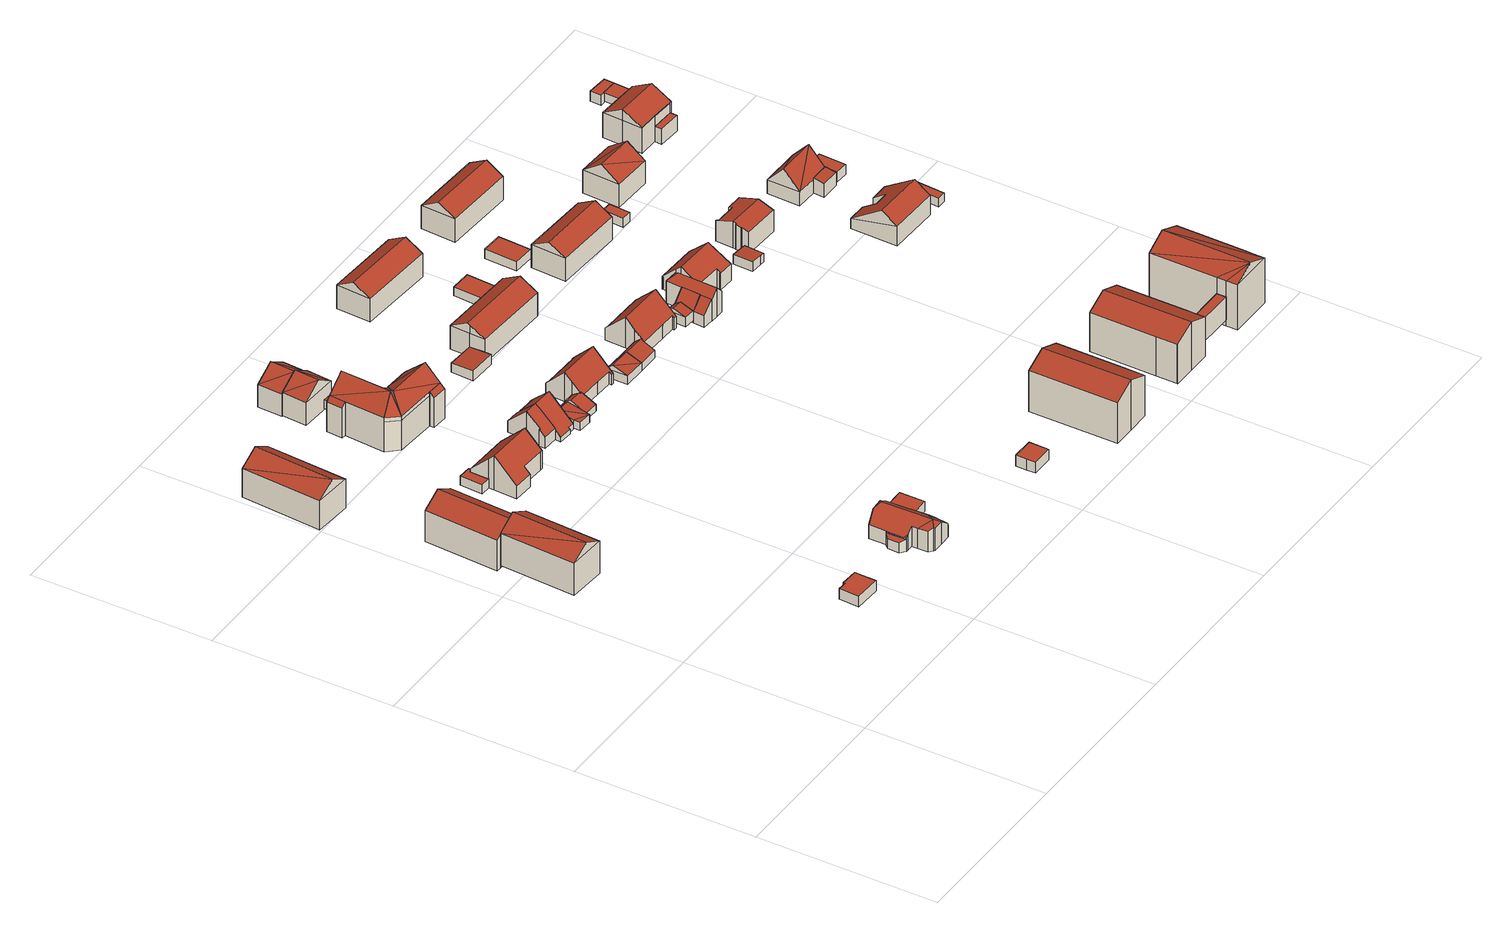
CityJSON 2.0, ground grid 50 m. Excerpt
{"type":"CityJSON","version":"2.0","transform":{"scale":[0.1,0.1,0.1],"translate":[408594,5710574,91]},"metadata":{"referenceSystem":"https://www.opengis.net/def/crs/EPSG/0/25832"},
"CityObjects":{
"building1":{"type":"Building","attributes":{"Gemeindeschluessel":"05978036","Geometrietyp2DReferenz":"3000","function":"31001_1000","roofType":"5000","measuredHeight":12.67},"geometry":[{"type":"MultiSurface","lod":"2","boundaries":[[[0,1,2,3]],[[1,4,5,2]],[[4,6,7,5]],[[6,0,3,7]],[[4,1,8,9]],[[0,9,8]],[[9,0,6]],[[1,0,8]],[[6,4,9]],[[3,2,5,7]]],"semantics":{"surfaces":[{"type":"WallSurface"},{"type":"RoofSurface"},{"type":"GroundSurface"}],"values":[0,0,0,0,1,1,1,0,0,2]}}]},
"building2":{"type":"Building","attributes":{"Gemeindeschluessel":"05978036","Geometrietyp2DReferenz":"3000","function":"31001_1310","roofType":"1000","measuredHeight":2.99},"geometry":[{"type":"MultiSurface","lod":"2","boundaries":[[[10,11,12,13]],[[11,14,15,12]],[[14,16,17,15]],[[16,18,19,17]],[[18,20,21,19]],[[20,10,13,21]],[[20,18,16,14,11,10]],[[13,12,15,17,19,21]]],"semantics":{"surfaces":[{"type":"WallSurface"},{"type":"RoofSurface"},{"type":"GroundSurface"}],"values":[0,0,0,0,0,0,1,2]}}]},
"building3":{"type":"Building","attributes":{"Gemeindeschluessel":"05978036","Geometrietyp2DReferenz":"3000","function":"31001_1000","roofType":"3100","measuredHeight":12.22},"geometry":[{"type":"MultiSurface","lod":"2","boundaries":[[[22,23,24,25]],[[23,26,27,24]],[[26,28,29,27]],[[28,30,31,29]],[[30,32,33,31]],[[32,34,35,33]],[[34,22,25,35]],[[30,28,26,23,22]],[[22,34,32,30]],[[25,24,27,29,31,33,35]]],"semantics":{"surfaces":[{"type":"WallSurface"},{"type":"RoofSurface"},{"type":"GroundSurface"}],"values":[0,0,0,0,0,0,0,1,1,2]}}]},
"building4":{"type":"Building","attributes":{"Gemeindeschluessel":"05978036","Geometrietyp2DReferenz":"3000","function":"31001_1000","roofType":"5000","measuredHeight":11.67},"geometry":[{"type":"MultiSurface","lod":"2","boundaries":[[[36,37,38,39]],[[37,40,41,38]],[[40,42,43,41]],[[42,44,45,43]],[[44,36,39,45]],[[44,46,47,36]],[[46,48,40,47]],[[47,40,37]],[[42,48,46,44]],[[40,48,42]],[[36,47,37]],[[39,38,41,43,45]]],"semantics":{"surfaces":[{"type":"WallSurface"},{"type":"RoofSurface"},{"type":"GroundSurface"}],"values":[0,0,0,0,0,1,1,1,0,0,0,2]}}]},
"building5":{"type":"Building","attributes":{"Gemeindeschluessel":"05978036","Geometrietyp2DReferenz":"3000","function":"31001_1000"},"children":["building5-1","building5-2","building5-3","building5-4"]},
"building5-1":{"type":"BuildingPart","attributes":{"roofType":"3300","measuredHeight":7.91},"parents":["building5"],"geometry":[{"type":"MultiSurface","lod":"2","boundaries":[[[49,50,51,52]],[[50,53,54,51]],[[53,55,56,57,54]],[[58,59,60,61,62]],[[59,63,64,60]],[[63,65,66,64]],[[65,67,68,66]],[[67,69,70,68]],[[69,71,72,70]],[[71,73,74,72]],[[73,75,76,74]],[[75,77,78,79,76]],[[80,81,82]],[[80,83,84,81]],[[83,85,86,84]],[[85,87,88,86]],[[87,89,90,88]],[[89,91,92,90]],[[91,93,94,92]],[[93,49,52,94]],[[89,87,85,95]],[[65,63,59,96]],[[73,71,69,96,95,85,83,80,97]],[[69,67,65,96]],[[97,77,75,73]],[[59,58,55,53,96]],[[53,50,49,93,91,89,95,96]],[[52,51,54,57,61,60,64,66,68,70,72,74,76,79,98,81,84,86,88,90,92,94]],[[58,62,56,55]],[[62,61,57,56]],[[97,99,78,77]],[[99,98,79,78]],[[82,99,97,80]],[[81,98,99,82]]],"semantics":{"surfaces":[{"type":"WallSurface"},{"type":"RoofSurface"},{"type":"GroundSurface"},{"type":"ClosureSurface"}],"values":[0,0,0,0,0,0,0,0,0,0,0,0,0,0,0,0,0,0,0,0,1,1,1,1,1,1,1,2,0,3,0,3,0,3]}}]},
"building5-2":{"type":"BuildingPart","attributes":{"roofType":"2100","measuredHeight":3.58},"parents":["building5"],"geometry":[{"type":"MultiSurface","lod":"2","boundaries":[[[78,100,101,79]],[[100,102,103,101]],[[102,82,81,103]],[[82,102,100,78,99]],[[79,101,103,81,98]],[[78,79,98,99]],[[99,98,81,82]]],"semantics":{"surfaces":[{"type":"WallSurface"},{"type":"RoofSurface"},{"type":"GroundSurface"},{"type":"ClosureSurface"}],"values":[0,0,0,1,2,3,3]}}]},
"building5-3":{"type":"BuildingPart","attributes":{"roofType":"1000","measuredHeight":3.58},"parents":["building5"],"geometry":[{"type":"MultiSurface","lod":"2","boundaries":[[[56,104,105,57]],[[106,62,61,107]],[[62,106,104,56]],[[57,105,107,61]],[[104,106,107,105]],[[57,61,62,56]]],"semantics":{"surfaces":[{"type":"WallSurface"},{"type":"RoofSurface"},{"type":"GroundSurface"},{"type":"ClosureSurface"}],"values":[0,0,1,2,3,3]}}]},
"building5-4":{"type":"BuildingPart","attributes":{"roofType":"2100","measuredHeight":3.58},"parents":["building5"],"geometry":[{"type":"MultiSurface","lod":"2","boundaries":[[[104,108,109,105]],[[108,110,111,109]],[[110,106,107,111]],[[106,110,108,104]],[[105,109,111,107]],[[106,104,105,107]]],"semantics":{"surfaces":[{"type":"WallSurface"},{"type":"RoofSurface"},{"type":"GroundSurface"},{"type":"ClosureSurface"}],"values":[0,0,0,1,2,3]}}]},
"building6":{"type":"Building","attributes":{"Gemeindeschluessel":"05978036","Geometrietyp2DReferenz":"3000","function":"31001_2460","roofType":"1000","measuredHeight":2.63},"geometry":[{"type":"MultiSurface","lod":"2","boundaries":[[[112,113,114,115]],[[113,116,117,114]],[[116,118,119,117]],[[118,120,121,119]],[[120,122,123,121]],[[122,112,115,123]],[[122,120,118,116,113,112]],[[115,114,117,119,121,123]]],"semantics":{"surfaces":[{"type":"WallSurface"},{"type":"RoofSurface"},{"type":"GroundSurface"}],"values":[0,0,0,0,0,0,1,2]}}]},
"building7":{"type":"Building","attributes":{"Gemeindeschluessel":"05978036","Geometrietyp2DReferenz":"3000","function":"31001_1000","roofType":"3100","measuredHeight":10.04},"geometry":[{"type":"MultiSurface","lod":"2","boundaries":[[[124,125,126,127]],[[125,128,129,126]],[[128,130,131,129]],[[130,132,133,131]],[[132,134,135,133]],[[134,136,137,135]],[[136,138,139,137]],[[138,140,141,139]],[[140,142,143,141]],[[142,144,145,143]],[[144,124,127,145]],[[140,138,136,134,132,130]],[[130,128,125,124,144,142,140]],[[127,126,129,131,133,135,137,139,141,143,145]]],"semantics":{"surfaces":[{"type":"WallSurface"},{"type":"RoofSurface"},{"type":"GroundSurface"}],"values":[0,0,0,0,0,0,0,0,0,0,0,1,1,2]}}]},
"building8":{"type":"Building","attributes":{"Gemeindeschluessel":"05978036","Geometrietyp2DReferenz":"3000","function":"31001_2460","roofType":"9999","measuredHeight":3},"geometry":[{"type":"MultiSurface","lod":"2","boundaries":[[[146,147,148,149,150,151]],[[151,150,152,153]],[[150,149,154,152]],[[149,148,155,154]],[[148,147,156,155]],[[147,146,157,156]],[[146,151,153,157]],[[153,152,154,155,156,157]]],"semantics":{"surfaces":[{"type":"RoofSurface"},{"type":"WallSurface"},{"type":"GroundSurface"}],"values":[0,1,1,1,1,1,1,2]}}]},
"building9":{"type":"Building","attributes":{"Gemeindeschluessel":"05978036","Geometrietyp2DReferenz":"3000","function":"31001_1000"},"children":["building9-1","building9-2","building9-3","building9-4","building9-5"]},
"building9-1":{"type":"BuildingPart","attributes":{"roofType":"2100","measuredHeight":10.02},"parents":["building9"],"geometry":[{"type":"MultiSurface","lod":"2","boundaries":[[[158,159,160,161]],[[159,162,163,164,160]],[[165,158,161,166,167]],[[165,162,159,158]],[[161,160,164,166]],[[167,166,164,163]],[[167,163,162,165]]],"semantics":{"surfaces":[{"type":"WallSurface"},{"type":"RoofSurface"},{"type":"GroundSurface"},{"type":"ClosureSurface"}],"values":[0,0,0,1,2,3,3]}}]},
"building9-2":{"type":"BuildingPart","attributes":{"roofType":"2100","measuredHeight":10.02},"parents":["building9"],"geometry":[{"type":"MultiSurface","lod":"2","boundaries":[[[168,169,170,171]],[[169,172,173,170]],[[172,174,175,173]],[[174,172,169,168]],[[171,170,173,175]],[[174,168,171,175]]],"semantics":{"surfaces":[{"type":"WallSurface"},{"type":"RoofSurface"},{"type":"GroundSurface"},{"type":"ClosureSurface"}],"values":[0,0,0,1,2,3]}}]},
"building9-3":{"type":"BuildingPart","attributes":{"roofType":"5000","measuredHeight":14.2},"parents":["building9"],"geometry":[{"type":"MultiSurface","lod":"2","boundaries":[[[163,176,177,164]],[[178,179,180,181]],[[179,167,166,180]],[[182,183,184,185,178]],[[183,165,186]],[[165,183,182,162]],[[178,186,179]],[[178,187,184,183,186]],[[184,187,185]],[[185,187,178]],[[163,162,182,176]],[[179,186,165,167]],[[164,177,181,180,166]],[[176,178,181,177]],[[164,166,167,163]],[[167,165,162,163]],[[176,182,178]]],"semantics":{"surfaces":[{"type":"WallSurface"},{"type":"RoofSurface"},{"type":"GroundSurface"},{"type":"ClosureSurface"}],"values":[0,0,0,1,1,1,1,1,0,0,0,0,2,3,3,3,3]}}]},
"building9-4":{"type":"BuildingPart","attributes":{"roofType":"3200","measuredHeight":14.2},"parents":["building9"],"geometry":[{"type":"MultiSurface","lod":"2","boundaries":[[[188,189,190,191]],[[189,192,193,190]],[[192,178,181,193]],[[176,194,195,177]],[[196,197,198,199,188]],[[178,185,184,183,182]],[[197,182,183]],[[182,197,196]],[[184,200,183]],[[200,198,197,183]],[[176,182,196,194]],[[192,185,178]],[[189,199,198,200,184,185,192]],[[188,199,189]],[[195,191,190,193,181,177]],[[191,195,194,188]],[[178,176,177,181]],[[178,182,176]],[[194,196,188]]],"semantics":{"surfaces":[{"type":"WallSurface"},{"type":"RoofSurface"},{"type":"GroundSurface"},{"type":"ClosureSurface"}],"values":[0,0,0,0,1,1,1,1,1,1,0,0,0,0,2,3,3,3,3]}}]},
"building9-5":{"type":"BuildingPart","attributes":{"roofType":"5000","measuredHeight":14.2},"parents":["building9"],"geometry":[{"type":"MultiSurface","lod":"2","boundaries":[[[196,168,171,195,194]],[[174,201,202,175]],[[201,188,191,202]],[[188,199,198,197,196]],[[203,188,201]],[[198,204,188,203,197]],[[203,205,174,197]],[[174,168,196,197]],[[188,204,199]],[[199,204,198]],[[174,205,203,201]],[[191,195,171,175,202]],[[194,195,191,188]],[[194,188,196]],[[168,174,175,171]]],"semantics":{"surfaces":[{"type":"WallSurface"},{"type":"RoofSurface"},{"type":"GroundSurface"},{"type":"ClosureSurface"}],"values":[0,0,0,1,1,1,1,1,0,0,0,2,3,3,3]}}]},
"building10":{"type":"Building","attributes":{"Gemeindeschluessel":"05978036","Geometrietyp2DReferenz":"3000","function":"31001_1000","roofType":"3100","measuredHeight":10.15},"geometry":[{"type":"MultiSurface","lod":"2","boundaries":[[[206,207,208,209]],[[207,210,211,208]],[[210,212,213,211]],[[212,206,209,213]],[[210,207,214]],[[206,212,215]],[[215,207,206]],[[207,215,214]],[[212,214,215]],[[214,212,210]],[[209,208,211,213]]],"semantics":{"surfaces":[{"type":"WallSurface"},{"type":"RoofSurface"},{"type":"GroundSurface"}],"values":[0,0,0,0,0,0,1,1,1,1,2]}}]},
"building11":{"type":"Building","attributes":{"Gemeindeschluessel":"05978036","Geometrietyp2DReferenz":"3000","function":"31001_1000"},"children":["building11-1","building11-2"]},
"building11-1":{"type":"BuildingPart","attributes":{"roofType":"3100","measuredHeight":8.46},"parents":["building11"],"geometry":[{"type":"MultiSurface","lod":"2","boundaries":[[[216,217,218,219]],[[217,220,221,218]],[[220,222,223,221]],[[222,224,225,223]],[[224,226,227,225]],[[226,228,229,227]],[[228,230,231,229]],[[230,232,233,231]],[[234,235,236,237,238]],[[235,216,219,236]],[[239,240,232,230,228,226,224,222,220]],[[220,217,216,235,234,239]],[[219,218,221,223,225,227,229,231,233,241,242,237,236]],[[242,241,240,239]],[[241,233,232,240]],[[234,238,239]],[[242,239,238,237]]],"semantics":{"surfaces":[{"type":"WallSurface"},{"type":"RoofSurface"},{"type":"GroundSurface"},{"type":"ClosureSurface"}],"values":[0,0,0,0,0,0,0,0,0,0,1,1,2,3,3,0,3]}}]},
"building11-2":{"type":"BuildingPart","attributes":{"roofType":"3100","measuredHeight":8.47},"parents":["building11"],"geometry":[{"type":"MultiSurface","lod":"2","boundaries":[[[243,244,245,233,232]],[[244,246,247,245]],[[246,248,249,247]],[[248,250,251,249]],[[250,252,253,251]],[[252,254,255,253]],[[254,238,237,255]],[[250,248,246,244,243,240]],[[240,239,238,254,252,250]],[[237,242,241,233,245,247,249,251,253,255]],[[241,242,239,240]],[[242,237,238,239]],[[243,232,240]],[[241,240,232,233]]],"semantics":{"surfaces":[{"type":"WallSurface"},{"type":"RoofSurface"},{"type":"GroundSurface"},{"type":"ClosureSurface"}],"values":[0,0,0,0,0,0,0,1,1,2,3,3,0,3]}}]},
"building12":{"type":"Building","attributes":{"Gemeindeschluessel":"05978036","Geometrietyp2DReferenz":"3000","function":"31001_1000","roofType":"3100","measuredHeight":10.11},"geometry":[{"type":"MultiSurface","lod":"2","boundaries":[[[256,257,258,259]],[[257,260,261,258]],[[260,262,263,261]],[[262,256,259,263]],[[260,257,264]],[[256,262,265]],[[257,265,264]],[[265,257,256]],[[264,262,260]],[[262,264,265]],[[259,258,261,263]]],"semantics":{"surfaces":[{"type":"WallSurface"},{"type":"RoofSurface"},{"type":"GroundSurface"}],"values":[0,0,0,0,0,0,1,1,1,1,2]}}]},
"building13":{"type":"Building","attributes":{"Gemeindeschluessel":"05978036","Geometrietyp2DReferenz":"3000","function":"31001_2460","roofType":"1000","measuredHeight":2.51},"geometry":[{"type":"MultiSurface","lod":"2","boundaries":[[[266,267,268,269]],[[267,270,271,268]],[[270,272,273,271]],[[272,274,275,273]],[[274,266,269,275]],[[274,272,270,267,266]],[[269,268,271,273,275]]],"semantics":{"surfaces":[{"type":"WallSurface"},{"type":"RoofSurface"},{"type":"GroundSurface"}],"values":[0,0,0,0,0,1,2]}}]},
"building14":{"type":"Building","attributes":{"Gemeindeschluessel":"05978036","Geometrietyp2DReferenz":"3000","function":"31001_2460","roofType":"5000","measuredHeight":3.46},"geometry":[{"type":"MultiSurface","lod":"2","boundaries":[[[276,277,278,279]],[[277,280,281,278]],[[280,282,283,281]],[[282,284,285,283]],[[284,276,279,285]],[[286,282,287]],[[276,282,286]],[[282,276,284]],[[277,287,280]],[[287,277,286]],[[277,276,286]],[[282,280,287]],[[279,278,281,283,285]]],"semantics":{"surfaces":[{"type":"WallSurface"},{"type":"RoofSurface"},{"type":"GroundSurface"}],"values":[0,0,0,0,0,1,1,1,1,1,0,0,2]}}]},
"building15":{"type":"Building","attributes":{"Gemeindeschluessel":"05978036","Geometrietyp2DReferenz":"3000","function":"31001_2460","roofType":"5000","measuredHeight":3.95},"geometry":[{"type":"MultiSurface","lod":"2","boundaries":[[[288,289,290,291]],[[289,292,293,290]],[[292,294,295,293]],[[294,296,297,295]],[[296,298,299,297]],[[298,300,301,299]],[[300,288,291,301]],[[302,288,300,303]],[[294,292,289,302,303,298,296]],[[289,288,302]],[[300,298,303]],[[291,290,293,295,297,299,301]]],"semantics":{"surfaces":[{"type":"WallSurface"},{"type":"RoofSurface"},{"type":"GroundSurface"}],"values":[0,0,0,0,0,0,0,1,1,0,0,2]}}]},
"building16":{"type":"Building","attributes":{"Gemeindeschluessel":"05978036","Geometrietyp2DReferenz":"3000","function":"51009_1611","roofType":"1000","measuredHeight":3.24},"geometry":[{"type":"MultiSurface","lod":"2","boundaries":[[[304,305,306,307]],[[305,308,309,306]],[[308,310,311,309]],[[310,312,313,311]],[[312,304,307,313]],[[312,310,308,305,304]],[[307,306,309,311,313]]],"semantics":{"surfaces":[{"type":"WallSurface"},{"type":"RoofSurface"},{"type":"GroundSurface"}],"values":[0,0,0,0,0,1,2]}}]},
"building17":{"type":"Building","attributes":{"Gemeindeschluessel":"05978036","Geometrietyp2DReferenz":"3000","function":"31001_1000","roofType":"3100","measuredHeight":8.58},"geometry":[{"type":"MultiSurface","lod":"2","boundaries":[[[314,315,316,317]],[[315,318,319,316]],[[318,320,321,319]],[[320,322,323,321]],[[322,324,325,323]],[[324,326,327,325]],[[326,328,329,327]],[[328,330,331,329]],[[330,332,333,331]],[[332,334,335,333]],[[334,336,337,335]],[[336,338,339,337]],[[338,340,341,339]],[[340,342,343,341]],[[342,344,345,343]],[[344,314,317,345]],[[340,338,336,334,332,330,328,326,324,322]],[[322,320,318,315,314,344,342,340]],[[317,316,319,321,323,325,327,329,331,333,335,337,339,341,343,345]]],"semantics":{"surfaces":[{"type":"WallSurface"},{"type":"RoofSurface"},{"type":"GroundSurface"}],"values":[0,0,0,0,0,0,0,0,0,0,0,0,0,0,0,0,1,1,2]}}]},
"building18":{"type":"Building","attributes":{"Gemeindeschluessel":"05978036","Geometrietyp2DReferenz":"3000","function":"31001_2460","roofType":"2100","measuredHeight":3.02},"geometry":[{"type":"MultiSurface","lod":"2","boundaries":[[[346,347,348,349]],[[347,350,351,348]],[[350,352,353,351]],[[352,354,355,353]],[[354,346,349,355]],[[354,352,350,347,346]],[[349,348,351,353,355]]],"semantics":{"surfaces":[{"type":"WallSurface"},{"type":"RoofSurface"},{"type":"GroundSurface"}],"values":[0,0,0,0,0,1,2]}}]},
"building19":{"type":"Building","attributes":{"Gemeindeschluessel":"05978036","Geometrietyp2DReferenz":"3000","function":"31001_2460","roofType":"3100","measuredHeight":3.94},"geometry":[{"type":"MultiSurface","lod":"2","boundaries":[[[356,357,358,359]],[[357,360,361,358]],[[360,362,363,361]],[[362,356,359,363]],[[360,357,364]],[[356,362,365]],[[364,356,365]],[[356,364,357]],[[360,365,362]],[[365,360,364]],[[359,358,361,363]]],"semantics":{"surfaces":[{"type":"WallSurface"},{"type":"RoofSurface"},{"type":"GroundSurface"}],"values":[0,0,0,0,0,0,1,1,1,1,2]}}]},
"building20":{"type":"Building","attributes":{"Gemeindeschluessel":"05978036","Geometrietyp2DReferenz":"3000","function":"31001_2460","roofType":"5000","measuredHeight":3.91},"geometry":[{"type":"MultiSurface","lod":"2","boundaries":[[[366,367,368,369]],[[367,370,371,368]],[[370,372,373,371]],[[372,374,375,373]],[[374,376,377,375]],[[376,366,369,377]],[[378,379,380,381]],[[382,383,381,380,376,374]],[[372,382,374]],[[370,383,382,372]],[[367,378,381,383,370]],[[366,379,378,367]],[[376,380,379,366]],[[369,368,371,373,375,377]]],"semantics":{"surfaces":[{"type":"WallSurface"},{"type":"RoofSurface"},{"type":"GroundSurface"}],"values":[0,0,0,0,0,0,1,1,0,0,0,0,0,2]}}]},
"building21":{"type":"Building","attributes":{"Gemeindeschluessel":"05978036","Geometrietyp2DReferenz":"3000","function":"31001_3071","roofType":"3100","measuredHeight":14.83},"geometry":[{"type":"MultiSurface","lod":"2","boundaries":[[[384,385,386,387]],[[385,388,389,386]],[[388,390,391,389]],[[390,392,393,391]],[[392,394,395,393]],[[394,396,397,395]],[[396,384,387,397]],[[392,390,388,385]],[[385,384,396,394,392]],[[387,386,389,391,393,395,397]]],"semantics":{"surfaces":[{"type":"WallSurface"},{"type":"RoofSurface"},{"type":"GroundSurface"}],"values":[0,0,0,0,0,0,0,1,1,2]}}]},
"building22":{"type":"Building","attributes":{"Gemeindeschluessel":"05978036","Geometrietyp2DReferenz":"3000","function":"31001_1000","roofType":"3100","measuredHeight":9.66},"geometry":[{"type":"MultiSurface","lod":"2","boundaries":[[[398,399,400,401]],[[399,402,403,400]],[[402,404,405,403]],[[404,406,407,405]],[[406,398,401,407]],[[406,408,409,398]],[[399,409,408,410,402]],[[404,410,408,406]],[[402,410,404]],[[398,409,399]],[[401,400,403,405,407]]],"semantics":{"surfaces":[{"type":"WallSurface"},{"type":"RoofSurface"},{"type":"GroundSurface"}],"values":[0,0,0,0,0,1,1,0,0,0,2]}}]},
"building23":{"type":"Building","attributes":{"Gemeindeschluessel":"05978036","Geometrietyp2DReferenz":"3000","function":"31001_1000","roofType":"3100","measuredHeight":9.04},"geometry":[{"type":"MultiSurface","lod":"2","boundaries":[[[411,412,413,414]],[[412,415,416,413]],[[415,417,418,416]],[[417,419,420,418]],[[419,421,422,420]],[[421,423,424,422]],[[423,425,426,424]],[[425,427,428,426]],[[427,429,430,428]],[[429,431,432,430]],[[431,433,434,432]],[[433,435,436,434]],[[435,437,438,436]],[[437,439,440,438]],[[439,411,414,440]],[[435,433,431,429,427,425,423,421]],[[421,419,417,415,412,411,439,437,435]],[[414,413,416,418,420,422,424,426,428,430,432,434,436,438,440]]],"semantics":{"surfaces":[{"type":"WallSurface"},{"type":"RoofSurface"},{"type":"GroundSurface"}],"values":[0,0,0,0,0,0,0,0,0,0,0,0,0,0,0,1,1,2]}}]},
"building24":{"type":"Building","attributes":{"Gemeindeschluessel":"05978036","Geometrietyp2DReferenz":"3000","function":"31001_1000","roofType":"3100","measuredHeight":9.7},"geometry":[{"type":"MultiSurface","lod":"2","boundaries":[[[441,442,443,444]],[[442,445,446,443]],[[445,447,448,446]],[[447,441,444,448]],[[445,442,449]],[[441,447,450]],[[442,441,450,449]],[[447,445,449,450]],[[444,443,446,448]]],"semantics":{"surfaces":[{"type":"WallSurface"},{"type":"RoofSurface"},{"type":"GroundSurface"}],"values":[0,0,0,0,0,0,1,1,2]}}]},
"building25":{"type":"Building","attributes":{"Gemeindeschluessel":"05978036","Geometrietyp2DReferenz":"3000","function":"31001_2460","roofType":"3100","measuredHeight":4},"geometry":[{"type":"MultiSurface","lod":"2","boundaries":[[[451,452,453,454]],[[452,455,456,453]],[[455,457,458,456]],[[457,451,454,458]],[[455,452,459]],[[451,457,460]],[[452,451,460,459]],[[457,455,459,460]],[[454,453,456,458]]],"semantics":{"surfaces":[{"type":"WallSurface"},{"type":"RoofSurface"},{"type":"GroundSurface"}],"values":[0,0,0,0,0,0,1,1,2]}}]},
"building26":{"type":"Building","attributes":{"Gemeindeschluessel":"05978036","Geometrietyp2DReferenz":"3000","function":"31001_2460","roofType":"1000","measuredHeight":2.52},"geometry":[{"type":"MultiSurface","lod":"2","boundaries":[[[461,462,463,464]],[[462,465,466,463]],[[465,467,468,466]],[[467,461,464,468]],[[467,465,462,461]],[[464,463,466,468]]],"semantics":{"surfaces":[{"type":"WallSurface"},{"type":"RoofSurface"},{"type":"GroundSurface"}],"values":[0,0,0,0,1,2]}}]},
"building27":{"type":"Building","attributes":{"Gemeindeschluessel":"05978036","Geometrietyp2DReferenz":"3000","function":"31001_1000"},"children":["building27-1","building27-2","building27-3","building27-4"]},
"building27-1":{"type":"BuildingPart","attributes":{"roofType":"3100","measuredHeight":8.74},"parents":["building27"],"geometry":[{"type":"MultiSurface","lod":"2","boundaries":[[[469,470,471,472]],[[470,473,474,471]],[[473,475,476,474]],[[475,477,478,476]],[[477,479,480,478]],[[479,481,482,480]],[[481,483,484,482]],[[483,485,486,484]],[[485,487,488,486]],[[487,489,490,488]],[[489,491,492,490]],[[491,493,494,492]],[[493,495,496,494]],[[495,497,498,496]],[[499,500,501]],[[499,469,472,500]],[[502,503,497,495,493,491,489,487,485,483,481]],[[481,479,477,475,473,470,469,499,502]],[[472,471,474,476,478,480,482,484,486,488,490,492,494,496,498,504,500]],[[505,503,502]],[[504,498,497,503,505]],[[499,501,505,502]],[[501,500,504,505]]],"semantics":{"surfaces":[{"type":"WallSurface"},{"type":"RoofSurface"},{"type":"GroundSurface"},{"type":"ClosureSurface"}],"values":[0,0,0,0,0,0,0,0,0,0,0,0,0,0,0,0,1,1,2,0,3,0,3]}}]},
"building27-2":{"type":"BuildingPart","attributes":{"roofType":"2100","measuredHeight":6.4},"parents":["building27"],"geometry":[{"type":"MultiSurface","lod":"2","boundaries":[[[506,507,508,509,510]],[[507,511,512,508]],[[513,511,507,506]],[[509,508,512,514]],[[514,512,511,513]],[[510,513,506]],[[509,514,513,510]]],"semantics":{"surfaces":[{"type":"WallSurface"},{"type":"RoofSurface"},{"type":"GroundSurface"},{"type":"ClosureSurface"}],"values":[0,0,1,2,3,0,3]}}]},
"building27-3":{"type":"BuildingPart","attributes":{"roofType":"2100","measuredHeight":6.45},"parents":["building27"],"geometry":[{"type":"MultiSurface","lod":"2","boundaries":[[[515,516,512,511]],[[515,517,518,519,516]],[[517,515,511,520]],[[514,512,516,519]],[[511,513,520]],[[511,512,514,513]],[[518,517,520,513]],[[519,518,513,514]]],"semantics":{"surfaces":[{"type":"WallSurface"},{"type":"RoofSurface"},{"type":"GroundSurface"},{"type":"ClosureSurface"}],"values":[0,0,1,2,0,3,0,3]}}]},
"building27-4":{"type":"BuildingPart","attributes":{"roofType":"5000","measuredHeight":8.51},"parents":["building27"],"geometry":[{"type":"MultiSurface","lod":"2","boundaries":[[[521,522,523,524]],[[522,525,526,523]],[[525,510,509,526]],[[518,527,528,519]],[[527,501,500,528]],[[529,530,496,498,497]],[[530,521,524,496]],[[501,527,531]],[[527,518,513,510,525,522,531]],[[522,521,530,529,503,505,501,531]],[[524,523,526,509,514,519,528,500,504,498,496]],[[514,509,510,513]],[[519,514,513,518]],[[529,497,503]],[[497,498,504,505,503]],[[505,504,500,501]]],"semantics":{"surfaces":[{"type":"WallSurface"},{"type":"RoofSurface"},{"type":"GroundSurface"},{"type":"ClosureSurface"}],"values":[0,0,0,0,0,0,0,1,1,1,2,3,3,0,3,3]}}]},
"building28":{"type":"Building","attributes":{"Gemeindeschluessel":"05978036","Geometrietyp2DReferenz":"3000","function":"31001_3071"},"children":["building28-1","building28-2"]},
"building28-1":{"type":"BuildingPart","attributes":{"roofType":"1000","measuredHeight":6.79},"parents":["building28"],"geometry":[{"type":"MultiSurface","lod":"2","boundaries":[[[532,533,534,535]],[[533,536,537,534]],[[536,538,539,537]],[[536,533,532,538]],[[535,534,537,539]],[[535,539,538,532]]],"semantics":{"surfaces":[{"type":"WallSurface"},{"type":"RoofSurface"},{"type":"GroundSurface"},{"type":"ClosureSurface"}],"values":[0,0,0,1,2,3]}}]},
"building28-2":{"type":"BuildingPart","attributes":{"roofType":"3100","measuredHeight":14.27},"parents":["building28"],"geometry":[{"type":"MultiSurface","lod":"2","boundaries":[[[540,541,542,539,538]],[[541,543,544,542]],[[543,545,546,544]],[[545,547,548,546]],[[547,549,550,548]],[[549,551,552,550]],[[551,553,554,552]],[[553,555,556,554]],[[555,557,535,556]],[[557,532,535]],[[553,551,549,547,545,543]],[[543,541,540,557,555,553]],[[539,542,544,546,548,550,552,554,556,535]],[[540,538,532,557]],[[538,539,535,532]]],"semantics":{"surfaces":[{"type":"WallSurface"},{"type":"RoofSurface"},{"type":"GroundSurface"},{"type":"ClosureSurface"}],"values":[0,0,0,0,0,0,0,0,0,0,1,1,2,0,3]}}]},
"building29":{"type":"Building","attributes":{"Gemeindeschluessel":"05978036","Geometrietyp2DReferenz":"3000","function":"31001_2460","roofType":"1000","measuredHeight":2.64},"geometry":[{"type":"MultiSurface","lod":"2","boundaries":[[[558,559,560,561]],[[559,562,563,560]],[[562,564,565,563]],[[564,558,561,565]],[[564,562,559,558]],[[561,560,563,565]]],"semantics":{"surfaces":[{"type":"WallSurface"},{"type":"RoofSurface"},{"type":"GroundSurface"}],"values":[0,0,0,0,1,2]}}]},
"building30":{"type":"Building","attributes":{"Gemeindeschluessel":"05978036","Geometrietyp2DReferenz":"3000","function":"31001_1000","roofType":"3100","measuredHeight":9.64},"geometry":[{"type":"MultiSurface","lod":"2","boundaries":[[[566,567,568,569]],[[567,570,571,568]],[[570,572,573,571]],[[572,566,569,573]],[[570,567,574]],[[566,572,575]],[[567,566,575,574]],[[572,570,574,575]],[[569,568,571,573]]],"semantics":{"surfaces":[{"type":"WallSurface"},{"type":"RoofSurface"},{"type":"GroundSurface"}],"values":[0,0,0,0,0,0,1,1,2]}}]},
"building31":{"type":"Building","attributes":{"Gemeindeschluessel":"05978036","Geometrietyp2DReferenz":"3000","function":"31001_2460","roofType":"2100","measuredHeight":2.84},"geometry":[{"type":"MultiSurface","lod":"2","boundaries":[[[576,577,578,579]],[[577,580,581,578]],[[580,582,583,581]],[[582,584,585,583]],[[584,586,587,585]],[[586,576,579,587]],[[586,584,582,580,577,576]],[[579,578,581,583,585,587]]],"semantics":{"surfaces":[{"type":"WallSurface"},{"type":"RoofSurface"},{"type":"GroundSurface"}],"values":[0,0,0,0,0,0,1,2]}}]},
"building32":{"type":"Building","attributes":{"Gemeindeschluessel":"05978036","Geometrietyp2DReferenz":"3000","function":"31001_1000","roofType":"3100","measuredHeight":9.69},"geometry":[{"type":"MultiSurface","lod":"2","boundaries":[[[588,589,590,591]],[[589,592,593,590]],[[592,594,595,593]],[[594,588,591,595]],[[592,589,596]],[[588,594,597]],[[589,588,597,596]],[[594,592,596,597]],[[591,590,593,595]]],"semantics":{"surfaces":[{"type":"WallSurface"},{"type":"RoofSurface"},{"type":"GroundSurface"}],"values":[0,0,0,0,0,0,1,1,2]}}]},
"building33":{"type":"Building","attributes":{"Gemeindeschluessel":"05978036","Geometrietyp2DReferenz":"3000","function":"31001_1000","roofType":"3100","measuredHeight":7.79},"geometry":[{"type":"MultiSurface","lod":"2","boundaries":[[[598,599,600,601]],[[599,602,603,600]],[[602,604,605,603]],[[604,606,607,605]],[[606,608,609,607]],[[608,610,611,609]],[[610,612,613,611]],[[612,614,615,613]],[[614,616,617,615]],[[616,618,619,617]],[[618,620,621,619]],[[620,622,623,621]],[[622,624,625,623]],[[624,598,601,625]],[[620,618,616,614,612,610,608,606]],[[606,604,602,599,598,624,622,620]],[[601,600,603,605,607,609,611,613,615,617,619,621,623,625]]],"semantics":{"surfaces":[{"type":"WallSurface"},{"type":"RoofSurface"},{"type":"GroundSurface"}],"values":[0,0,0,0,0,0,0,0,0,0,0,0,0,0,1,1,2]}}]},
"building34":{"type":"Building","attributes":{"Gemeindeschluessel":"05978036","Geometrietyp2DReferenz":"3000","function":"31001_3071","roofType":"5000","measuredHeight":16.2},"geometry":[{"type":"MultiSurface","lod":"2","boundaries":[[[626,627,628,629]],[[627,630,631,628]],[[630,632,633,631]],[[632,634,635,633]],[[634,636,637,635]],[[636,638,639,637]],[[638,640,641,639]],[[640,626,629,641]],[[642,643,627]],[[642,627,626]],[[642,626,640]],[[640,638,642]],[[643,636,634,632,630]],[[642,636,643]],[[627,643,630]],[[636,642,638]],[[629,628,631,633,635,637,639,641]]],"semantics":{"surfaces":[{"type":"WallSurface"},{"type":"RoofSurface"},{"type":"GroundSurface"}],"values":[0,0,0,0,0,0,0,0,1,1,1,1,1,1,0,0,2]}}]},
"building35":{"type":"Building","attributes":{"Gemeindeschluessel":"05978036","Geometrietyp2DReferenz":"3000","function":"31001_2460","roofType":"1000","measuredHeight":2.66},"geometry":[{"type":"MultiSurface","lod":"2","boundaries":[[[644,645,646,647]],[[645,648,649,646]],[[648,650,651,649]],[[650,644,647,651]],[[650,648,645,644]],[[647,646,649,651]]],"semantics":{"surfaces":[{"type":"WallSurface"},{"type":"RoofSurface"},{"type":"GroundSurface"}],"values":[0,0,0,0,1,2]}}]},
"building36":{"type":"Building","attributes":{"Gemeindeschluessel":"05978036","Geometrietyp2DReferenz":"3000","function":"31001_1000","roofType":"5000","measuredHeight":8.71},"geometry":[{"type":"MultiSurface","lod":"2","boundaries":[[[652,653,654,655]],[[653,656,657,654]],[[656,658,659,657]],[[658,660,661,659]],[[660,662,663,661]],[[662,664,665,663]],[[664,666,667,665]],[[666,652,655,667]],[[668,662,660,658,656,653,652,669]],[[664,668,669,666]],[[664,662,668]],[[652,666,669]],[[655,654,657,659,661,663,665,667]]],"semantics":{"surfaces":[{"type":"WallSurface"},{"type":"RoofSurface"},{"type":"GroundSurface"}],"values":[0,0,0,0,0,0,0,0,1,1,0,0,2]}}]},
"building37":{"type":"Building","attributes":{"Gemeindeschluessel":"05978036","Geometrietyp2DReferenz":"3000","function":"31001_1000","roofType":"3100","measuredHeight":10.49},"geometry":[{"type":"MultiSurface","lod":"2","boundaries":[[[670,671,672,673]],[[671,674,675,672]],[[674,676,677,675]],[[676,670,673,677]],[[674,671,678]],[[670,676,679]],[[670,678,671]],[[678,670,679]],[[679,674,678]],[[674,679,676]],[[673,672,675,677]]],"semantics":{"surfaces":[{"type":"WallSurface"},{"type":"RoofSurface"},{"type":"GroundSurface"}],"values":[0,0,0,0,0,0,1,1,1,1,2]}}]},
"building38":{"type":"Building","attributes":{"Gemeindeschluessel":"05978036","Geometrietyp2DReferenz":"3000","function":"31001_1000"},"children":["building38-1","building38-2"]},
"building38-1":{"type":"BuildingPart","attributes":{"roofType":"2100","measuredHeight":4.54},"parents":["building38"],"geometry":[{"type":"MultiSurface","lod":"2","boundaries":[[[680,681,682,683,684]],[[681,685,686,682]],[[685,687,688,689,686]],[[687,685,681,680]],[[683,682,686,689]],[[684,688,687,680]],[[683,689,688,684]]],"semantics":{"surfaces":[{"type":"WallSurface"},{"type":"RoofSurface"},{"type":"GroundSurface"},{"type":"ClosureSurface"}],"values":[0,0,0,1,2,0,3]}}]},
"building38-2":{"type":"BuildingPart","attributes":{"roofType":"3100","measuredHeight":9.17},"parents":["building38"],"geometry":[{"type":"MultiSurface","lod":"2","boundaries":[[[690,691,692,693]],[[691,694,695,692]],[[694,684,683,695]],[[691,690,696]],[[684,694,697]],[[690,697,696]],[[697,690,688,684]],[[694,696,697]],[[696,694,691]],[[683,689,693,692,695]],[[693,689,688,690]],[[689,683,684,688]]],"semantics":{"surfaces":[{"type":"WallSurface"},{"type":"RoofSurface"},{"type":"GroundSurface"},{"type":"ClosureSurface"}],"values":[0,0,0,0,0,1,1,1,1,2,0,3]}}]},
"building39":{"type":"Building","attributes":{"Gemeindeschluessel":"05978036","Geometrietyp2DReferenz":"3000","function":"31001_2460","roofType":"1000","measuredHeight":2.46},"geometry":[{"type":"MultiSurface","lod":"2","boundaries":[[[698,699,700,701]],[[699,702,703,700]],[[702,704,705,703]],[[704,698,701,705]],[[704,702,699,698]],[[701,700,703,705]]],"semantics":{"surfaces":[{"type":"WallSurface"},{"type":"RoofSurface"},{"type":"GroundSurface"}],"values":[0,0,0,0,1,2]}}]},
"building40":{"type":"Building","attributes":{"Gemeindeschluessel":"05978036","Geometrietyp2DReferenz":"3000","function":"31001_2460","roofType":"1000","measuredHeight":3.07},"geometry":[{"type":"MultiSurface","lod":"2","boundaries":[[[706,707,708,709]],[[707,710,711,708]],[[710,712,713,711]],[[712,706,709,713]],[[712,710,707,706]],[[709,708,711,713]]],"semantics":{"surfaces":[{"type":"WallSurface"},{"type":"RoofSurface"},{"type":"GroundSurface"}],"values":[0,0,0,0,1,2]}}]},
"building41":{"type":"Building","attributes":{"Gemeindeschluessel":"05978036","Geometrietyp2DReferenz":"3000","function":"31001_1000"},"children":["building41-1","building41-2"]},
"building41-1":{"type":"BuildingPart","attributes":{"roofType":"5000","measuredHeight":10.62},"parents":["building41"],"geometry":[{"type":"MultiSurface","lod":"2","boundaries":[[[714,715,716,717,718]],[[715,719,720,716]],[[719,721,722,720]],[[721,723,724,722]],[[723,725,726,724]],[[725,727,728,729,726]],[[723,721,730,731]],[[732,731,730,733,734,735]],[[725,732,735,727]],[[727,735,734,714]],[[714,734,733,715]],[[715,733,730,719]],[[723,731,732,725]],[[719,730,721]],[[729,717,716,720,722,724,726]],[[718,728,727,714]],[[718,717,729,728]]],"semantics":{"surfaces":[{"type":"WallSurface"},{"type":"RoofSurface"},{"type":"GroundSurface"},{"type":"ClosureSurface"}],"values":[0,0,0,0,0,0,1,1,0,0,0,0,0,0,2,0,3]}}]},
"building41-2":{"type":"BuildingPart","attributes":{"roofType":"1000","measuredHeight":4.46},"parents":["building41"],"geometry":[{"type":"MultiSurface","lod":"2","boundaries":[[[736,718,717,737]],[[728,738,739,729]],[[738,736,737,739]],[[738,728,718,736]],[[737,717,729,739]],[[729,717,718,728]]],"semantics":{"surfaces":[{"type":"WallSurface"},{"type":"RoofSurface"},{"type":"GroundSurface"},{"type":"ClosureSurface"}],"values":[0,0,0,1,2,3]}}]},
"building42":{"type":"Building","attributes":{"Gemeindeschluessel":"05978036","Geometrietyp2DReferenz":"3000","function":"31001_2460","roofType":"1000","measuredHeight":2.51},"geometry":[{"type":"MultiSurface","lod":"2","boundaries":[[[740,741,742,743]],[[741,744,745,742]],[[744,746,747,745]],[[746,748,749,747]],[[748,740,743,749]],[[748,746,744,741,740]],[[743,742,745,747,749]]],"semantics":{"surfaces":[{"type":"WallSurface"},{"type":"RoofSurface"},{"type":"GroundSurface"}],"values":[0,0,0,0,0,1,2]}}]},
"building43":{"type":"Building","attributes":{"Gemeindeschluessel":"05978036","Geometrietyp2DReferenz":"3000","function":"31001_2460","roofType":"1000","measuredHeight":2.91},"geometry":[{"type":"MultiSurface","lod":"2","boundaries":[[[741,750,751,752]],[[750,753,754,751]],[[753,755,756,754]],[[755,746,757,756]],[[746,744,758,757]],[[744,741,752,758]],[[744,746,755,753,750,741]],[[752,751,754,756,757,758]]],"semantics":{"surfaces":[{"type":"WallSurface"},{"type":"RoofSurface"},{"type":"GroundSurface"}],"values":[0,0,0,0,0,0,1,2]}}]}
},
"vertices":[
[42,1029,161],[148,1023,161],[148,1023,66],[42,1029,66],[136,812,161],[136,812,66],[30,818,161],[30,818,66],[93,1026,192],[81,815,192],
[385,199,121],[310,202,121],[310,202,91],[385,199,91],[313,258,121],[313,258,91],[338,257,121],[338,257,91],[338,262,121],[338,262,91],[387,260,121],[387,260,91],
[81,1027,180],[42,1029,158],[42,1029,58],[81,1027,58],[28,1030,149],[28,1030,58],[40,1236,149],[40,1236,58],[93,1233,180],[93,1233,58],[146,1230,149],[146,1230,58],[134,1024,149],[134,1024,58],
[112,1498,94],[7,1506,94],[7,1506,9],[112,1498,9],[23,1729,94],[23,1729,9],[38,1728,94],[38,1728,9],[128,1722,94],[128,1722,9],[76,1725,126],[59,1502,126],[38,1728,103],
[642,259,144],[642,255,144],[642,255,98],[642,259,98],[643,213,145],[643,213,98],[643,195,144],[643,195,134],[643,195,98],[643,157,140],[614,156,163],[614,156,98],[643,157,98],[643,157,134],[584,156,163],[584,156,98],[581,159,166],[581,159,98],[571,168,159],[571,168,98],[571,196,157],[571,196,98],[570,213,157],[570,213,98],[554,213,143],[554,213,98],[546,212,138],[546,212,98],[546,213,138],[546,213,134],[546,213,98],[545,269,138],[545,269,98],[545,269,134],[544,315,139],[544,315,98],[575,322,164],[575,322,98],[583,324,162],[583,324,98],[613,325,163],[613,325,98],[637,325,146],[637,325,98],[638,263,147],[638,263,98],[592,309,177],[597,170,177],[546,220,137],[546,220,98],[546,220,134],
[533,225,127],[533,225,98],[533,257,127],[533,257,98],
[645,195,134],[645,195,98],[646,157,134],[646,157,98],
[656,185,128],[656,185,98],[656,168,128],[656,168,98],
[306,1220,77],[278,1221,77],[278,1221,50],[306,1220,50],[282,1284,77],[282,1284,50],[317,1282,77],[317,1282,50],[316,1272,77],[316,1272,50],[308,1272,77],[308,1272,50],
[361,1155,104],[360,1138,88],[360,1138,51],[361,1155,51],[302,1140,88],[302,1140,51],[305,1205,151],[305,1205,51],[306,1220,137],[306,1220,51],[308,1272,85],[308,1272,51],[316,1272,85],[316,1272,51],[441,1266,85],[441,1266,51],[438,1199,151],[438,1199,51],[436,1151,104],[436,1151,51],[429,1151,104],[429,1151,51],
[638,263,127],[642,259,127],[642,255,127],[704,257,127],[703,326,127],[637,325,127],[703,326,97],[637,325,97],[704,257,97],[642,255,97],[642,259,97],[638,263,97],
[519,1469,110],[476,1472,110],[476,1472,22],[519,1469,22],[476,1485,122],[476,1485,110],[476,1485,22],[520,1482,122],[520,1482,22],[520,1482,110],
[340,1636,122],[328,1637,110],[328,1637,22],[340,1636,22],[331,1682,110],[331,1682,22],[343,1681,122],[343,1681,22],
[360,1492,110],[360,1492,22],[456,1588,110],[526,1584,110],[526,1584,22],[456,1588,22],[360,1492,122],[387,1532,164],[448,1582,116],[449,1581,114],[522,1525,164],[449,1581,117],
[441,1602,110],[435,1597,110],[435,1597,22],[441,1602,22],[449,1581,110],[449,1581,22],[333,1525,110],[333,1525,22],[333,1525,122],[384,1537,164],[435,1596,115],[435,1597,113],[436,1596,115],
[445,1674,110],[445,1674,22],[392,1678,164],[435,1597,116],[385,1678,158],
[445,1804,82],[440,1734,82],[440,1734,15],[445,1804,15],[335,1741,82],[335,1741,15],[340,1810,82],[340,1810,15],[388,1738,116],[392,1807,116],
[606,1286,89],[611,1285,89],[611,1285,52],[606,1286,52],[608,1234,136],[608,1234,52],[607,1222,124],[607,1222,52],[604,1166,69],[604,1166,52],[586,1167,69],[586,1167,52],[586,1163,65],[586,1163,52],[547,1166,65],[547,1166,52],[548,1182,82],[548,1182,52],[554,1283,94],[606,1280,94],[606,1280,52],[554,1283,52],[554,1283,93],[551,1238,136],[551,1237,136],[551,1237,52],[551,1238,52],
[548,1182,85],[506,1185,85],[506,1185,52],[507,1202,101],[507,1202,52],[510,1201,101],[510,1201,52],[513,1239,136],[513,1239,52],[516,1294,85],[516,1294,52],[554,1292,85],[554,1292,52],
[340,1810,77],[344,1879,77],[344,1879,11],[340,1810,11],[450,1873,77],[450,1873,11],[445,1804,77],[445,1804,11],[397,1876,112],[392,1807,112],
[406,1706,46],[408,1737,46],[408,1737,21],[406,1706,21],[440,1734,46],[440,1734,21],[467,1733,46],[467,1733,21],[465,1704,46],[465,1704,21],
[604,1166,81],[607,1222,81],[607,1222,57],[604,1166,57],[647,1219,81],[647,1219,57],[642,1144,81],[642,1144,57],[603,1146,81],[603,1146,57],[607,1209,91],[646,1206,91],
[686,1218,82],[685,1196,95],[685,1196,56],[686,1218,56],[691,1196,95],[691,1196,56],[691,1189,92],[691,1189,56],[690,1155,75],[690,1155,56],[648,1157,75],[648,1157,56],[651,1219,82],[651,1219,56],[685,1198,96],[650,1199,96],
[965,134,132],[965,163,132],[965,163,100],[965,134,100],[1025,162,132],[1025,162,100],[1025,108,132],[1025,108,100],[965,108,132],[965,108,100],
[696,1288,89],[803,1284,89],[803,1284,53],[696,1288,53],[803,1289,84],[803,1289,53],[811,1289,84],[811,1289,53],[809,1234,139],[809,1234,53],[807,1178,82],[807,1178,53],[800,1178,82],[800,1178,53],[800,1185,89],[800,1185,53],[751,1187,89],[751,1187,53],[691,1189,89],[691,1189,53],[691,1196,96],[691,1196,53],[685,1196,96],[685,1196,53],[686,1218,118],[686,1218,53],[687,1239,139],[687,1239,53],[689,1293,84],[689,1293,53],[696,1293,84],[696,1293,53],
[741,1474,66],[664,1478,66],[664,1478,36],[741,1474,36],[667,1540,63],[667,1540,36],[744,1536,63],[744,1536,36],[742,1492,66],[742,1492,36],
[878,1142,82],[817,1144,82],[817,1144,57],[878,1142,57],[817,1201,82],[817,1201,57],[881,1199,82],[881,1199,57],[817,1185,96],[880,1184,96],
[881,1199,80],[940,1198,80],[940,1198,58],[881,1199,58],[940,1179,80],[940,1179,58],[939,1171,80],[939,1171,58],[938,1142,80],[938,1142,58],[878,1142,80],[878,1142,58],[940,1198,83],[881,1199,83],[880,1183,97],[940,1181,97],[939,1171,93],[940,1179,96],
[1300,8,212],[1237,8,239],[1237,8,91],[1300,8,91],[1174,8,212],[1174,8,91],[1174,253,212],[1174,253,91],[1237,253,239],[1237,253,91],[1300,253,212],[1300,253,91],[1300,66,212],[1300,66,91],
[969,1580,103],[963,1480,103],[963,1480,34],[969,1580,34],[742,1492,103],[742,1492,34],[744,1536,103],[744,1536,34],[747,1591,103],[747,1591,34],[745,1541,131],[966,1530,131],[744,1536,128],
[1061,1167,92],[1019,1168,92],[1019,1168,53],[1061,1167,53],[939,1171,92],[939,1171,53],[940,1179,100],[940,1179,53],[940,1198,117],[940,1198,53],[941,1224,143],[941,1224,53],[943,1282,88],[943,1282,53],[950,1281,88],[950,1281,53],[950,1278,92],[950,1278,53],[1068,1274,92],[1068,1274,53],[1068,1277,88],[1068,1277,53],[1075,1277,88],[1075,1277,53],[1073,1220,143],[1073,1220,53],[1071,1162,87],[1071,1162,53],[1061,1162,87],[1061,1162,53],
[768,1917,83],[985,1903,83],[985,1903,14],[768,1917,14],[979,1806,83],[979,1806,14],[762,1821,83],[762,1821,14],[982,1855,111],[765,1869,111],
[1107,1137,89],[1076,1139,89],[1076,1139,61],[1107,1137,61],[1079,1192,89],[1079,1192,61],[1110,1190,89],[1110,1190,61],[1078,1175,101],[1109,1173,101],
[996,1693,53],[991,1604,53],[991,1604,27],[996,1693,27],[933,1608,53],[933,1608,27],[938,1696,53],[938,1696,27],
[1184,1269,91],[1186,1269,91],[1186,1269,53],[1184,1269,53],[1186,1267,93],[1186,1267,53],[1298,1263,93],[1298,1263,53],[1298,1265,91],[1298,1265,53],[1301,1265,91],[1301,1265,53],[1299,1211,140],[1299,1211,53],[1297,1147,102],[1297,1147,53],[1252,1149,102],[1252,1149,53],[1252,1151,103],[1252,1151,53],[1254,1151,103],[1254,1151,53],[1254,1161,109],[1254,1161,53],[1182,1165,110],[1182,1165,53],[1181,1134,91],[1181,1134,53],[1180,1134,91],[1180,1134,53],[1183,1231,127],[1183,1231,53],[1183,1231,118],[1182,1216,140],[1181,1177,117],[1182,1216,53],[1182,1216,118],
[1137,1105,117],[1106,1106,87],[1106,1106,53],[1137,1105,53],[1137,1105,116],[1108,1137,87],[1108,1137,53],[1138,1136,117],[1138,1136,53],
[1110,1190,88],[1110,1190,53],[1141,1189,118],[1141,1189,117],[1141,1189,53],[1138,1136,118],
[1179,1102,116],[1158,1102,138],[1158,1102,53],[1179,1102,53],[1137,1103,116],[1137,1103,53],[1143,1233,118],[1143,1233,53],[1180,1134,117],[1181,1134,116],[1162,1211,138],
[1574,63,160],[1722,63,160],[1722,63,92],[1574,63,92],[1722,38,160],[1722,38,92],[1574,38,160],[1574,38,92],
[1574,38,208],[1574,6,208],[1574,6,92],[1511,6,235],[1511,6,92],[1448,6,208],[1448,6,92],[1448,8,208],[1448,8,92],[1448,66,208],[1448,66,92],[1449,250,208],[1449,250,92],[1511,250,235],[1511,250,92],[1574,250,208],[1574,250,92],[1574,63,208],
[1162,1706,53],[1158,1616,53],[1158,1616,26],[1162,1706,26],[1099,1619,53],[1099,1619,26],[1103,1709,53],[1103,1709,26],
[1120,1591,101],[1317,1581,101],[1317,1581,33],[1120,1591,33],[1312,1483,101],[1312,1483,33],[1115,1493,101],[1115,1493,33],[1315,1532,129],[1117,1542,129],
[1344,1116,89],[1347,1171,89],[1347,1171,61],[1344,1116,61],[1381,1169,87],[1381,1169,61],[1394,1168,86],[1394,1168,61],[1391,1113,86],[1391,1113,61],[1378,1114,87],[1378,1114,61],
[1336,1798,83],[1134,1810,83],[1134,1810,14],[1336,1798,14],[1139,1906,83],[1139,1906,14],[1342,1894,83],[1342,1894,14],[1137,1858,111],[1339,1846,111],
[1412,1249,119],[1469,1247,119],[1469,1247,56],[1412,1249,56],[1470,1258,115],[1470,1258,56],[1516,1256,115],[1516,1256,56],[1513,1201,134],[1513,1201,56],[1511,1158,119],[1511,1158,56],[1405,1163,119],[1405,1163,56],[1406,1183,126],[1406,1183,56],[1403,1183,126],[1403,1183,56],[1403,1198,131],[1403,1198,56],[1406,1198,131],[1406,1198,56],[1406,1206,134],[1406,1206,56],[1409,1256,116],[1409,1256,56],[1412,1256,116],[1412,1256,56],
[1722,63,207],[1723,250,207],[1723,250,74],[1722,63,74],[1848,250,207],[1848,250,74],[1847,62,207],[1847,62,74],[1847,37,207],[1847,37,74],[1847,6,207],[1847,6,74],[1722,6,207],[1722,6,74],[1722,38,207],[1722,38,74],[1782,6,236],[1783,250,236],
[1362,1483,65],[1365,1541,65],[1365,1541,38],[1362,1483,38],[1393,1540,65],[1393,1540,38],[1390,1482,65],[1390,1482,38],
[1605,1002,94],[1658,1001,94],[1658,1001,65],[1605,1002,65],[1657,962,120],[1657,962,65],[1698,961,120],[1698,961,65],[1699,997,96],[1699,997,65],[1751,996,96],[1751,996,65],[1747,868,122],[1747,868,65],[1602,872,122],[1602,872,65],[1748,912,152],[1603,916,152],
[1438,1641,98],[1549,1636,98],[1549,1636,30],[1438,1641,30],[1545,1532,98],[1545,1532,30],[1433,1537,98],[1433,1537,30],[1547,1584,135],[1436,1589,135],
[1750,1159,93],[1750,1129,87],[1750,1129,48],[1750,1159,48],[1750,1159,89],[1696,1130,87],[1696,1130,48],[1697,1160,93],[1697,1160,89],[1697,1160,48],
[1637,1162,89],[1639,1253,89],[1639,1253,48],[1637,1162,48],[1753,1251,89],[1753,1251,48],[1638,1207,140],[1751,1205,140],
[1789,957,91],[1813,955,91],[1813,955,66],[1789,957,66],[1808,866,91],[1808,866,66],[1783,867,91],[1783,867,66],
[1796,1131,81],[1760,1133,81],[1760,1133,51],[1796,1131,51],[1763,1208,81],[1763,1208,51],[1799,1206,81],[1799,1206,51],
[1703,1601,100],[1648,1603,100],[1648,1603,26],[1703,1601,26],[1703,1601,71],[1651,1658,100],[1651,1658,26],[1653,1714,100],[1653,1714,26],[1777,1708,100],[1777,1708,26],[1772,1597,100],[1772,1597,26],[1768,1598,100],[1768,1598,71],[1768,1598,26],[1651,1658,132],[1774,1652,132],[1772,1597,101],[1648,1603,101],[1703,1601,101],[1768,1598,101],
[1702,1581,71],[1702,1581,26],[1767,1577,71],[1767,1577,26],
[1780,1733,47],[1782,1788,47],[1782,1788,22],[1780,1733,22],[1783,1790,47],[1783,1790,22],[1827,1788,47],[1827,1788,22],[1824,1731,47],[1824,1731,22],
[1769,1789,47],[1769,1789,18],[1782,1788,18],[1771,1820,47],[1771,1820,18],[1828,1815,47],[1828,1815,18],[1827,1788,18],[1783,1790,18]
]}
